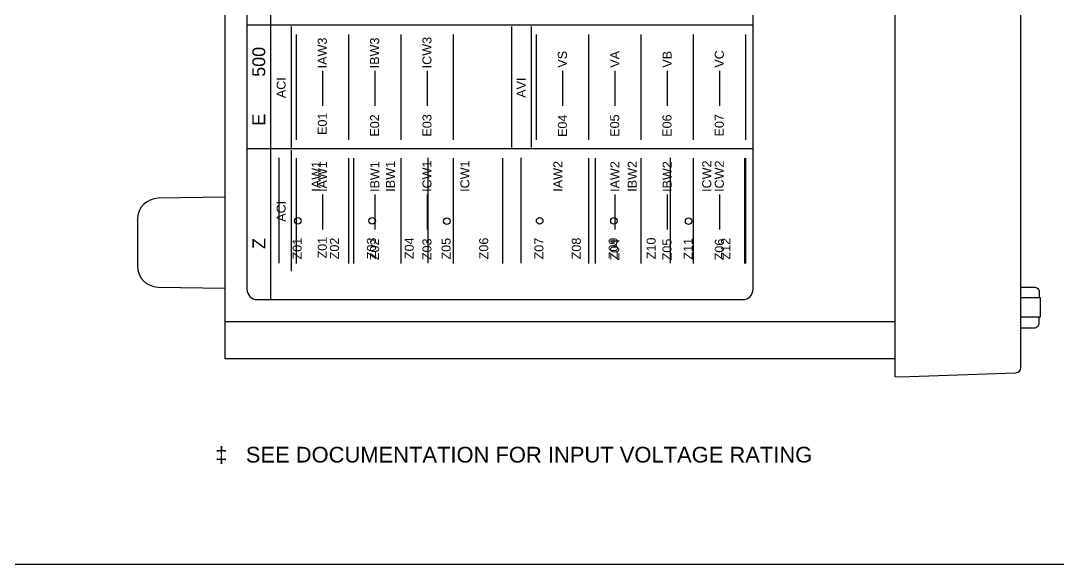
# Model space of a CAD drawing. Extents: x 0 to 24, y 0 to 18.
# Drawn here: x 7.93 to 15.86, y 0 to 4.15 of the extents above; entities that cross this region are included whole.
import ezdxf

# ---------------------------------------------------------------- set-up
doc = ezdxf.new("R2010")
doc.units = 0
doc.header["$MEASUREMENT"] = 0
doc.layers.get('0').update_dxf_attribs({"linetype": 'CONTINUOUS'})
for name, color, linetype in [('4_01__81__6-PHASE_AC_CURRE', 7, 'CONTINUOUS'), ('4_02__82__6-PHASE_AC_CURRE', 7, 'CONTINUOUS'), ('4_03__85__6-PHASE_AC_CURRE', 7, 'CONTINUOUS'), ('4_04__L0__6-PHASE_ROGOWSKI', 7, 'CONTINUOUS'), ('5_00_____DWG', 7, 'CONTINUOUS')]:
    doc.layers.add(name, color=color, linetype=linetype)
doc.styles.add('ARIAL', font='arial.ttf')

msp = doc.modelspace()

# ---------------------------------------------------------------- linework, layer by layer
msp.add_lwpolyline([(0, 0), (24, 0), (24, 18), (0, 18)], close=True)
at = {"layer": '4_01__81__6-PHASE_AC_CURRE'}
for points in [[(9.9076, 2.3014), (9.9076, 3.1064)], [(10.4756, 3.1032), (10.4756, 2.2982)], [(11.0463, 2.3014), (11.0463, 3.1064)], [(11.6143, 3.1048), (11.6143, 2.2998)], [(11.7563, 2.3014), (11.7563, 3.1064)], [(12.3243, 2.2982), (12.3243, 3.1032)], [(12.895, 3.1064), (12.895, 2.3014)], [(13.463, 3.1048), (13.463, 2.2998)]]:
    msp.add_lwpolyline(points, dxfattribs=at)
msp.add_lwpolyline([(9.4932, 2.8059), (8.981, 2.7969, 0.409101), (8.8238, 2.637), (8.8238, 2.2787, 0.409121), (8.981, 2.1187), (9.4932, 2.1098)], format="xyb", dxfattribs=at)
for centre in [(10.0496, 2.6241), (10.6176, 2.6241), (11.1883, 2.6225), (11.8983, 2.6241), (12.4663, 2.6241), (13.037, 2.6225)]:
    msp.add_circle(centre, 0.025, dxfattribs=at)
at = {"layer": '4_02__82__6-PHASE_AC_CURRE'}
for points in [[(9.9076, 2.3014), (9.9076, 3.1064)], [(10.4756, 3.1032), (10.4756, 2.2982)], [(11.0463, 2.3014), (11.0463, 3.1064)], [(11.6143, 3.1048), (11.6143, 2.2998)], [(11.7563, 2.3014), (11.7563, 3.1064)], [(12.3243, 2.2982), (12.3243, 3.1032)], [(12.895, 3.1064), (12.895, 2.3014)], [(13.463, 3.1048), (13.463, 2.2998)]]:
    msp.add_lwpolyline(points, dxfattribs=at)
msp.add_lwpolyline([(9.4932, 2.8059), (8.981, 2.7969, 0.409101), (8.8238, 2.637), (8.8238, 2.2787, 0.409121), (8.981, 2.1187), (9.4932, 2.1098)], format="xyb", dxfattribs=at)
for centre in [(10.0496, 2.6241), (10.6176, 2.6241), (11.1883, 2.6225), (11.8983, 2.6241), (12.4663, 2.6241), (13.037, 2.6225)]:
    msp.add_circle(centre, 0.025, dxfattribs=at)
at = {"layer": '4_03__85__6-PHASE_AC_CURRE'}
for points in [[(9.9076, 2.3014), (9.9076, 3.1064)], [(10.4756, 3.1032), (10.4756, 2.2982)], [(11.0463, 2.3014), (11.0463, 3.1064)], [(11.6143, 3.1048), (11.6143, 2.2998)], [(11.7563, 2.3014), (11.7563, 3.1064)], [(12.3243, 2.2982), (12.3243, 3.1032)], [(12.895, 3.1064), (12.895, 2.3014)], [(13.463, 3.1048), (13.463, 2.2998)]]:
    msp.add_lwpolyline(points, dxfattribs=at)
msp.add_lwpolyline([(9.4932, 2.8059), (8.981, 2.7969, 0.409101), (8.8238, 2.637), (8.8238, 2.2787, 0.409121), (8.981, 2.1187), (9.4932, 2.1098)], format="xyb", dxfattribs=at)
for centre in [(10.0496, 2.6241), (10.6176, 2.6241), (11.1883, 2.6225), (11.8983, 2.6241), (12.4663, 2.6241), (13.037, 2.6225)]:
    msp.add_circle(centre, 0.025, dxfattribs=at)
at = {"layer": '4_04__L0__6-PHASE_ROGOWSKI'}
for points in [[(10.0003, 2.2398), (10.0003, 3.1648)], [(10.0403, 2.2993), (10.0403, 3.1044)], [(10.4403, 2.2993), (10.4403, 3.1044)], [(10.8403, 2.2993), (10.8403, 3.1044)], [(11.2403, 2.2993), (11.2403, 3.1044)], [(12.2753, 2.2993), (12.2753, 3.1044)], [(12.6753, 2.2993), (12.6753, 3.1044)], [(13.0753, 2.2993), (13.0753, 3.1044)], [(13.4753, 2.2993), (13.4753, 3.1044)], [(10.2403, 2.5585), (10.2403, 2.8273)], [(10.6403, 2.5585), (10.6403, 2.8273)], [(11.0403, 2.5585), (11.0403, 2.8273)], [(12.4753, 2.5585), (12.4753, 2.8273)], [(12.8753, 2.5585), (12.8753, 2.8273)], [(13.2753, 2.5585), (13.2753, 2.8273)]]:
    msp.add_lwpolyline(points, dxfattribs=at)
at = {"layer": '5_00_____DWG'}
for points in [[(14.6123, 8.9874), (14.6123, 1.434), (14.6523, 1.4326), (15.5388, 1.4635, 0.404026), (15.5768, 1.5029), (15.5768, 8.9185, 0.404026), (15.5388, 8.9579), (14.6523, 8.9888), (14.6123, 8.9874)], [(13.4504, 8.3481), (9.7405, 8.3481, 0.414213), (9.6605, 8.2681), (9.6605, 2.1031, 0.414212), (9.7405, 2.0231), (13.4504, 2.0231, 0.414211), (13.5304, 2.1031), (13.5304, 8.2681, 0.414219)]]:
    msp.add_lwpolyline(points, format="xyb", close=True, dxfattribs=at)
msp.add_lwpolyline([(9.4932, 8.8524), (14.6123, 8.8524), (14.6123, 1.569), (9.4932, 1.569)], close=True, dxfattribs=at)
for points in [[(9.8402, 8.3481), (9.8402, 2.0231)], [(13.5304, 4.1198), (9.6605, 4.1198)], [(10.0003, 3.1848), (10.0003, 4.1098)], [(10.0403, 3.2443), (10.0403, 4.0494)], [(10.4403, 3.2443), (10.4403, 4.0494)], [(10.8403, 3.2443), (10.8403, 4.0494)], [(11.2403, 3.2443), (11.2403, 4.0494)], [(11.6853, 3.1848), (11.6853, 4.1098)], [(11.8353, 3.1848), (11.8353, 4.1098)], [(11.8753, 3.2443), (11.8753, 4.0493)], [(12.2753, 3.2443), (12.2753, 4.0493)], [(12.6753, 3.2443), (12.6753, 4.0493)], [(13.0753, 3.2443), (13.0753, 4.0493)], [(13.4753, 3.2443), (13.4753, 4.0493)], [(10.2403, 3.5035), (10.2403, 3.7723)], [(10.6403, 3.5035), (10.6403, 3.7723)], [(11.0403, 3.5035), (11.0403, 3.7723)], [(12.0753, 3.5035), (12.0753, 3.7723)], [(12.4753, 3.5035), (12.4753, 3.7723)], [(12.8753, 3.5035), (12.8753, 3.7723)], [(13.2753, 3.5035), (13.2753, 3.7723)], [(13.5304, 3.1748), (9.6605, 3.1748)], [(15.5768, 2.0376), (15.7256, 2.0376), (15.7256, 1.8876), (15.5768, 1.8876)], [(9.4932, 1.8544), (14.6123, 1.8544)]]:
    msp.add_lwpolyline(points, dxfattribs=at)
for points in [[(15.5768, 2.1181), (15.6783, 2.1181, -0.414214), (15.7177, 2.0787), (15.7177, 2.0376)], [(15.5768, 1.8071), (15.6783, 1.8071, 0.414214), (15.7177, 1.8464), (15.7177, 1.8876)]]:
    msp.add_lwpolyline(points, format="xyb", dxfattribs=at)

# ---------------------------------------------------------------- texts
at = {"layer": '4_01__81__6-PHASE_AC_CURRE', "style": 'ARIAL'}
for s, p in [('IAW1', (10.2235, 2.8474)), ('IBW1', (10.7915, 2.8474)), ('ICW1', (11.3612, 2.8458)), ('IAW2', (12.0722, 2.8474)), ('IBW2', (12.6402, 2.8474)), ('ICW2', (13.2099, 2.8458)), ('Z01', (10.0785, 2.3293)), ('Z02', (10.3639, 2.3306)), ('Z03', (10.6465, 2.3312)), ('Z04', (10.936, 2.3319)), ('Z05', (11.2172, 2.3289)), ('Z06', (11.5049, 2.3304)), ('Z07', (11.9272, 2.3297)), ('Z08', (12.2126, 2.3303)), ('Z09', (12.4952, 2.3305)), ('Z10', (12.7847, 2.3312)), ('Z11', (13.067, 2.3286)), ('Z12', (13.3547, 2.3291))]:
    msp.add_text(s, height=0.06883, rotation=90, dxfattribs=at).set_placement(p)
at = {"layer": '4_02__82__6-PHASE_AC_CURRE', "style": 'ARIAL'}
for s, p in [('IAW1', (10.2235, 2.8474)), ('IBW1', (10.7915, 2.8474)), ('ICW1', (11.3612, 2.8458)), ('IAW2', (12.0722, 2.8474)), ('IBW2', (12.6402, 2.8474)), ('ICW2', (13.2099, 2.8458)), ('Z01', (10.0785, 2.3293)), ('Z02', (10.3639, 2.3306)), ('Z03', (10.6465, 2.3312)), ('Z04', (10.936, 2.3319)), ('Z05', (11.2172, 2.3289)), ('Z06', (11.5049, 2.3304)), ('Z07', (11.9272, 2.3297)), ('Z08', (12.2126, 2.3303)), ('Z09', (12.4952, 2.3305)), ('Z10', (12.7847, 2.3312)), ('Z11', (13.067, 2.3286)), ('Z12', (13.3547, 2.3291))]:
    msp.add_text(s, height=0.06883, rotation=90, dxfattribs=at).set_placement(p)
at = {"layer": '4_03__85__6-PHASE_AC_CURRE', "style": 'ARIAL'}
for s, p in [('IAW1', (10.2235, 2.8474)), ('IBW1', (10.7915, 2.8474)), ('ICW1', (11.3612, 2.8458)), ('IAW2', (12.0722, 2.8474)), ('IBW2', (12.6402, 2.8474)), ('ICW2', (13.2099, 2.8458)), ('Z01', (10.0785, 2.3293)), ('Z02', (10.3639, 2.3306)), ('Z03', (10.6465, 2.3312)), ('Z04', (10.936, 2.3319)), ('Z05', (11.2172, 2.3289)), ('Z06', (11.5049, 2.3304)), ('Z07', (11.9272, 2.3297)), ('Z08', (12.2126, 2.3303)), ('Z09', (12.4952, 2.3305)), ('Z10', (12.7847, 2.3312)), ('Z11', (13.067, 2.3286)), ('Z12', (13.3547, 2.3291))]:
    msp.add_text(s, height=0.06883, rotation=90, dxfattribs=at).set_placement(p)
at = {"layer": '4_04__L0__6-PHASE_ROGOWSKI', "style": 'ARIAL'}
for s, height, p in [('IAW1', 0.06883, (10.2723, 2.8453)), ('IBW1', 0.06883, (10.6723, 2.8453)), ('ICW1', 0.06883, (11.0712, 2.8453)), ('IAW2', 0.06883, (12.5073, 2.8453)), ('IBW2', 0.06883, (12.9073, 2.8453)), ('ICW2', 0.06883, (13.3062, 2.8453)), ('ACI', 0.06846, (9.956, 2.6178)), ('Z01', 0.06883, (10.2712, 2.3369)), ('Z02', 0.06883, (10.6712, 2.3237)), ('Z03', 0.06883, (11.0712, 2.3243)), ('Z04', 0.06883, (12.5062, 2.3211)), ('Z05', 0.06883, (12.9062, 2.3226)), ('Z06', 0.06883, (13.3062, 2.3226))]:
    msp.add_text(s, height=height, rotation=90, dxfattribs=at).set_placement(p)
at = {"layer": '5_00_____DWG', "style": 'ARIAL'}
for s, height, p in [('IAW3', 0.06883, (10.2712, 3.7903)), ('IBW3', 0.06883, (10.6712, 3.7903)), ('ICW3', 0.06883, (11.0712, 3.7903)), ('500', 0.09833, (9.8003, 3.7254)), ('VS', 0.06883, (12.1062, 3.7951)), ('VA', 0.06883, (12.5073, 3.7951)), ('VB', 0.06883, (12.9073, 3.7951)), ('VC', 0.06883, (13.3062, 3.7951)), ('ACI', 0.06846, (9.956, 3.5628)), ('AVI', 0.06846, (11.7921, 3.5652)), ('E', 0.0983, (9.8003, 3.3522)), ('E01', 0.06883, (10.2712, 3.2813)), ('E02', 0.06883, (10.6712, 3.268)), ('E03', 0.06883, (11.0712, 3.2686)), ('E04', 0.06883, (12.1062, 3.2655)), ('E05', 0.06883, (12.5062, 3.267)), ('E06', 0.06883, (12.9062, 3.267)), ('E07', 0.06883, (13.3062, 3.2695)), ('Z', 0.0983, (9.8007, 2.4093))]:
    msp.add_text(s, height=height, rotation=90, dxfattribs=at).set_placement(p)
msp.add_text('‡   SEE DOCUMENTATION FOR INPUT VOLTAGE RATING', height=0.12, dxfattribs=at).set_placement((9.4188, 0.7775))

doc.saveas('drawing.dxf')
